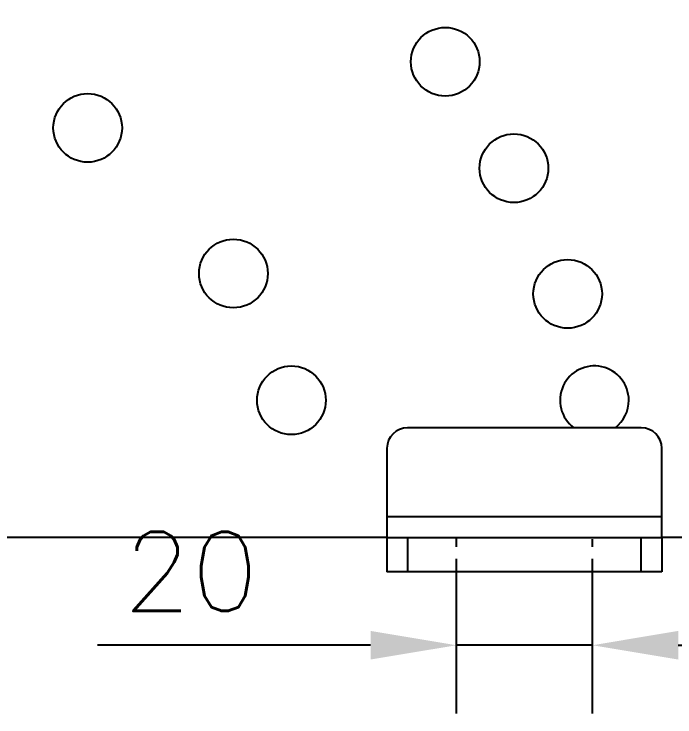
# Model space of a CAD drawing. Extents: x -4534 to -3829, y -2022 to -1514.
# Drawn here: x -4395.2 to -4299, y -1766.5 to -1664.2 of the extents above; entities that cross this region are included whole.
import ezdxf

# ---------------------------------------------------------------- set-up
doc = ezdxf.new("R2010")
doc.units = 0
doc.header["$LTSCALE"] = 23.1
doc.header["$MEASUREMENT"] = 0
doc.linetypes.add('CENTER', pattern=[0.6, 0.375, -0.075, 0.075, -0.075])
doc.layers.get('0').update_dxf_attribs({"linetype": 'CONTINUOUS'})
doc.layers.get('Defpoints').update_dxf_attribs({"linetype": 'CONTINUOUS'})
doc.styles.get("Standard").update_dxf_attribs({"font": 'txt.shx', "bigfont": 'whgtxt.shx'})
doc.dimstyles.new('a', dxfattribs={"dimtxt": 3, "dimasz": 2.5, "dimexe": 2.5, "dimexo": 1, "dimgap": 1, "dimtad": 1, "dimdsep": 46, "dimtxsty": 'Standard', "dimcen": 0, "dimclrd": 2, "dimclre": 2, "dimclrt": 2, "dimadec": 1, "dimazin": 2, "dimtfac": 1, "dimtmove": 0, "dimatfit": 3, "dimfxl": 0, "dimtolj": 1, "dimtzin": 0, "dimarcsym": 0})
doc.dimstyles.get("Standard").update_dxf_attribs({"dimtxt": 2.5, "dimasz": 0.18, "dimexe": 0.18, "dimexo": 0.0625, "dimgap": 0.09, "dimtad": 0, "dimtih": 1, "dimtoh": 1, "dimdec": 4, "dimzin": 0, "dimdsep": 46, "dimtxsty": 'Standard', "dimcen": 0.09, "dimadec": 0, "dimazin": 0, "dimtp": 0.001, "dimtm": 0.001, "dimtfac": 1, "dimtdec": 4, "dimtofl": 0, "dimtmove": 0, "dimatfit": 0, "dimfxl": 0, "dimtolj": 1, "dimtzin": 0, "dimarcsym": 0})

# ---------------------------------------------------------------- blocks, each defined once
blk = doc.blocks.new('*D119')
at = {"color": 2, "lineweight": -2}
for p, q in [((-4422.91, -1741.91), (-4422.91, -1840.61)), ((-4203.91, -1741.91), (-4203.91, -1840.61)), ((-4410.41, -1835.61), (-4216.41, -1835.61))]:
    blk.add_line(p, q, dxfattribs=at)
at = {"color": 2}
for points in [[(-4410.41, -1833.53), (-4410.41, -1837.69), (-4422.91, -1835.61)], [(-4216.41, -1833.53), (-4216.41, -1837.69), (-4203.91, -1835.61)]]:
    blk.add_solid(points, dxfattribs=at)
at = {"layer": 'Defpoints', "color": 0}
for p in [(-4422.91, -1740.41), (-4203.91, -1740.41), (-4203.91, -1835.61)]:
    blk.add_point(p, dxfattribs=at)
at = {"color": 2, "insert": (-4313.41, -1824.86), "char_height": 11.5, "attachment_point": 5}
blk.add_mtext('\\A1;219', dxfattribs=at)
blk = doc.blocks.new('*D123')
at = {"color": 2}
blk.add_line((-4207.95, -1525.45), (-4259.21, -1576.71), dxfattribs=at)
blk.add_solid([(-4260.69, -1575.24), (-4257.74, -1578.19), (-4268.05, -1585.55)], dxfattribs=at)
at = {"layer": 'Defpoints', "color": 0}
for p in [(-4268.05, -1585.55), (-4444.83, -1762.33)]:
    blk.add_point(p, dxfattribs=at)
at = {"color": 2, "insert": (-4238, -1537.82), "char_height": 15, "attachment_point": 5, "rotation": 45}
blk.add_mtext('\\A1;R219', dxfattribs=at)
blk = doc.blocks.new('*D113')
at = {"color": 2, "lineweight": -2}
for p, q in [((-4330.77, -1761.03), (-4330.77, -1743.59)), ((-4310.97, -1762.03), (-4310.97, -1743.59)), ((-4343.27, -1756.09), (-4383.02, -1756.09)), ((-4310.97, -1756.09), (-4330.77, -1756.09)), ((-4298.47, -1756.09), (-4285.97, -1756.09))]:
    blk.add_line(p, q, dxfattribs=at)
at = {"color": 2}
for points in [[(-4343.27, -1754), (-4343.27, -1758.17), (-4330.77, -1756.09)], [(-4298.47, -1754), (-4298.47, -1758.17), (-4310.97, -1756.09)]]:
    blk.add_solid(points, dxfattribs=at)
at = {"layer": 'Defpoints', "color": 0}
for p in [(-4330.77, -1756.09), (-4330.77, -1766.03), (-4310.97, -1767.03)]:
    blk.add_point(p, dxfattribs=at)
at = {"color": 2, "insert": (-4369.4, -1745.34), "char_height": 11.5, "attachment_point": 5}
blk.add_mtext('\\A1;20', dxfattribs=at)

msp = doc.modelspace()

# ---------------------------------------------------------------- linework, layer by layer
at = {"color": 7, "linetype": 'Continuous'}
for p, q in [((-4303.874, -1724.408), (-4337.874, -1724.408)), ((-4340.874, -1727.408), (-4340.874, -1737.408)), ((-4300.874, -1737.408), (-4300.874, -1727.408)), ((-4300.874, -1737.408), (-4340.874, -1737.408)), ((-4340.874, -1737.408), (-4340.874, -1740.408)), ((-4300.874, -1740.408), (-4300.874, -1737.408)), ((-4340.874, -1740.408), (-4422.908, -1740.408)), ((-4340.874, -1740.408), (-4340.874, -1745.408)), ((-4340.874, -1740.408), (-4337.874, -1740.408)), ((-4337.874, -1740.408), (-4337.874, -1745.408)), ((-4337.874, -1740.408), (-4303.874, -1740.408)), ((-4303.874, -1745.408), (-4303.874, -1740.408)), ((-4303.874, -1740.408), (-4300.874, -1740.408)), ((-4203.908, -1740.408), (-4300.874, -1740.408)), ((-4300.874, -1740.408), (-4300.874, -1745.408)), ((-4337.874, -1745.408), (-4340.874, -1745.408)), ((-4303.874, -1745.408), (-4337.874, -1745.408)), ((-4300.874, -1745.408), (-4303.874, -1745.408))]:
    msp.add_line(p, q, dxfattribs=at)
at = {"color": 1, "linetype": 'CENTER'}
for p, q in [((-4330.774, -1766.033), (-4330.774, -1740.279)), ((-4310.974, -1766.033), (-4310.974, -1740.624))]:
    msp.add_line(p, q, dxfattribs=at)
at = {"color": 7, "linetype": 'Continuous'}
for centre in [(-4332.392, -1671.105), (-4384.444, -1680.73), (-4322.403, -1686.605), (-4363.23, -1701.943), (-4314.577, -1704.908), (-4354.783, -1720.408)]:
    msp.add_circle(centre, 5, dxfattribs=at)
for centre, radius, start, end in [((-4422.908, -1740.408), 219, 0, 90), ((-4422.741, -1742.334), 210, 4.09008, 88.32808), ((-4310.676, -1720.408), 5, 0, 233.1301), ((-4310.676, -1720.408), 5, 306.8699, 0), ((-4337.874, -1727.408), 3, 90, 180), ((-4303.874, -1727.408), 3, 0, 90)]:
    msp.add_arc(centre, radius, start, end, dxfattribs=at)

# ---------------------------------------------------------------- dimensions: what is measured, and where the dimension line sits
dim = msp.add_radius_dim(center=(-4444.829, -1762.328), mpoint=(-4268.052, -1585.552), text='R219', dimstyle='a', override={"dimscale": 5, "dimasz": 2.5, "dimtofl": 0, "dimlwd": 65535})
dim.commit()
dim.dimension.update_dxf_attribs({"geometry": '*D123', "text_midpoint": (-4238, -1537.822)})
dim = msp.add_linear_dim(base=(-4330.774, -1756.088), p1=(-4310.974, -1767.033), p2=(-4330.774, -1766.033), angle=180, dimstyle='a', override={"dimscale": 5, "dimtxt": 2.3, "dimdec": 0})
dim.commit()
dim.dimension.update_dxf_attribs({"geometry": '*D113', "text_midpoint": (-4369.399, -1745.338)})
dim = msp.add_linear_dim(base=(-4203.908, -1835.61), p1=(-4422.908, -1740.408), p2=(-4203.908, -1740.408), dimstyle='Standard', override={"dimscale": 5, "dimtxt": 2.3, "dimasz": 2.5, "dimexe": 1, "dimexo": 0.3, "dimgap": 1, "dimtad": 1, "dimtih": 0, "dimtoh": 0, "dimdec": 0, "dimcen": 0, "dimclrd": 2, "dimclre": 2, "dimclrt": 2, "dimtp": 0.1, "dimtm": 0, "dimtfac": 0.5, "dimtdec": 2, "dimtofl": 1, "dimatfit": 3})
dim.commit()
dim.dimension.update_dxf_attribs({"geometry": '*D119', "text_midpoint": (-4313.408, -1824.86)})

doc.saveas('drawing.dxf')
